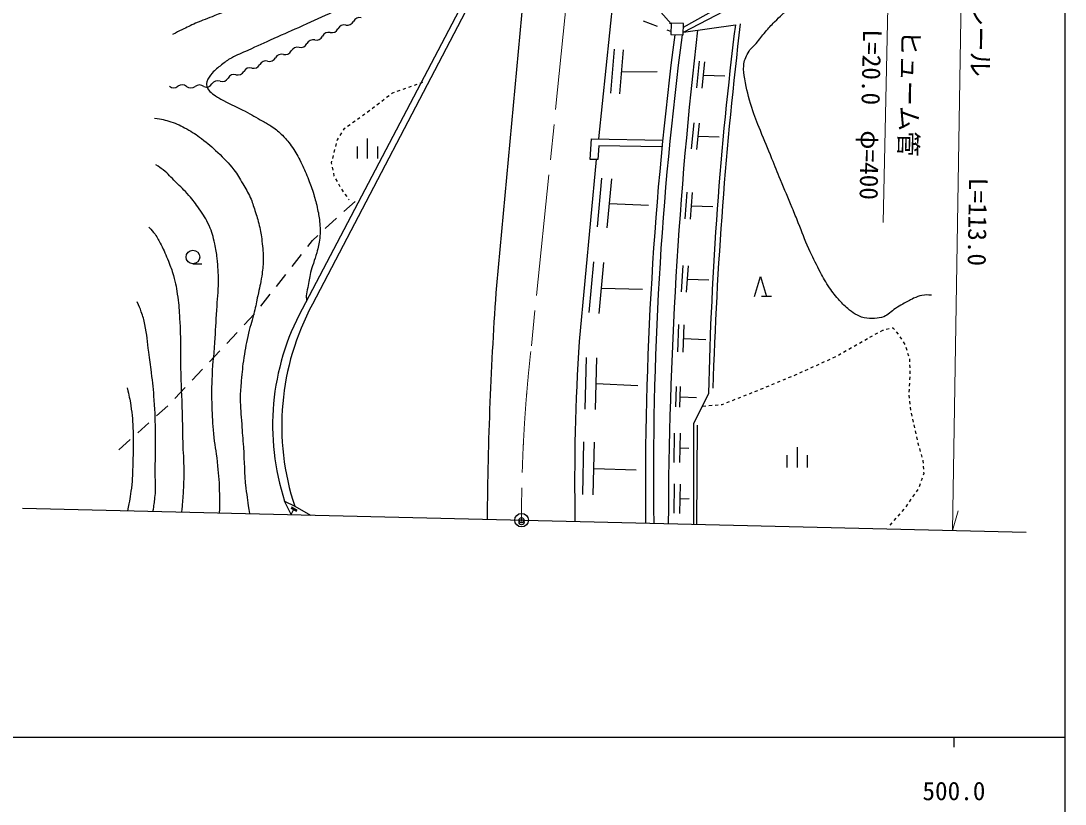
# Model space of a CAD drawing. Units: millimetres, scale not verified. Extents: x 40000 to 680000, y 20000 to 380000.
# Drawn here: x 475709 to 579000, y 198357 to 275886 of the extents above; entities that cross this region are included whole.
import ezdxf
from ezdxf.enums import TextEntityAlignment as Align

# ---------------------------------------------------------------- set-up
doc = ezdxf.new("R2010")
doc.units = ezdxf.units.MM
doc.header["$LTSCALE"] = 1000
doc.header["$PDMODE"] = 32
doc.header["$PDSIZE"] = 500
doc.linetypes.add('CHAIN', pattern=[18.5, 12, -1.5, 3.5, -1.5])
for name, color, linetype, lineweight in [('M-BGD', 7, 'Continuous', 25), ('M-BMK', 2, 'CHAIN', 13), ('M-BMK-SRVR', 3, 'Continuous', 25), ('M-STR-HTXT', 7, 'Continuous', 13), ('M-TTL-BAND', 7, 'Continuous', 25), ('S-BMK-SRVR', 3, 'Continuous', 25)]:
    doc.layers.add(name, color=color, linetype=linetype, lineweight=lineweight)
doc.layers.add('M-OTRS', color=6, linetype='Continuous')
doc.styles.add('ＭＳ ゴシック', font='')
doc.styles.get('ＭＳ ゴシック').set_extended_font_data('MS Gothic')

msp = doc.modelspace()

# ---------------------------------------------------------------- linework, layer by layer
at = {"layer": 'M-BGD'}
for p, q in [((534899, 284261), (532860, 264203)), ((521526, 281646), (503519, 247346)), ((522061, 281359), (504539, 247830)), ((525729, 281943), (522747, 249704)), ((537182, 278862), (540016, 275577)), ((541237, 274756), (545255, 276830)), ((541247, 275266), (544617, 277132)), ((538691, 275327), (537286, 275853)), ((540002, 274835), (539627, 274976)), ((540016, 275577), (539873, 275631)), ((541237, 274756), (546383, 275498)), ((534069, 268723), (534437, 273098)), ((534944, 268650), (535312, 273025)), ((542570, 269270), (542833, 271886)), ((543093, 269217), (543356, 271833)), ((535128, 270837), (538640, 270883)), ((514886, 269597), (514604, 269495)), ((515451, 269800), (515169, 269699)), ((543225, 270525), (545326, 270436)), ((512462, 268724), (512364, 268649)), ((512629, 268783), (512462, 268724)), ((513193, 268987), (512911, 268885)), ((513757, 269190), (513475, 269088)), ((514322, 269394), (514040, 269292)), ((511171, 267740), (510932, 267558)), ((511648, 268103), (511410, 267921)), ((512126, 268467), (511887, 268285)), ((509636, 266570), (509497, 266472)), ((509739, 266649), (509636, 266570)), ((510217, 267012), (509978, 266831)), ((510694, 267376), (510455, 267194)), ((508270, 265610), (508024, 265437)), ((508760, 265955), (508515, 265782)), ((509251, 266300), (509006, 266127)), ((542046, 263222), (542306, 265803)), ((542562, 263170), (542822, 265751)), ((507415, 264800), (507258, 264544)), ((507643, 265170), (507573, 265055)), ((507779, 265265), (507643, 265170)), ((542692, 264461), (544767, 264423)), ((506896, 263731), (506821, 263440)), ((506997, 264120), (506972, 264021)), ((507101, 264289), (506997, 264120)), ((509005, 262247), (509005, 263447)), ((510005, 262247), (510005, 264247)), ((511005, 262247), (511005, 263447)), ((532023, 262160), (532155, 264218)), ((532155, 264218), (539188, 264063)), ((532884, 263512), (532789, 262148)), ((539113, 263427), (532884, 263512)), ((506596, 262569), (506521, 262279)), ((506746, 263150), (506671, 262860)), ((506445, 261988), (506405, 261831)), ((506405, 261831), (506433, 261696)), ((506494, 261403), (506555, 261109)), ((532605, 262151), (530939, 244165)), ((532789, 262148), (532023, 262160)), ((506616, 260815), (506674, 260539)), ((506674, 260539), (506683, 260524)), ((532736, 255501), (533183, 260328)), ((506830, 260262), (506978, 260001)), ((507126, 259740), (507274, 259479)), ((533701, 255411), (534149, 260238)), ((507422, 259218), (507482, 259112)), ((507482, 259112), (507588, 258969)), ((507767, 258728), (507946, 258487)), ((508125, 258247), (508182, 258170)), ((541428, 256303), (541613, 258933)), ((541954, 256266), (542139, 258896)), ((507656, 257028), (508779, 258023)), ((533925, 257825), (537799, 257649)), ((542046, 257581), (544154, 257497)), ((505820, 255331), (506917, 256355)), ((504080, 253545), (504551, 254147)), ((504551, 254147), (505089, 254649)), ((502539, 251576), (503464, 252758)), ((531906, 247016), (532372, 252050)), ((492722, 251837), (493622, 251837)), ((532912, 246923), (533379, 251957)), ((541040, 249064), (541224, 251675)), ((541563, 249027), (541746, 251639)), ((500999, 249608), (501923, 250789)), ((541655, 250333), (543747, 250255)), ((548264, 248589), (548864, 250589)), ((548864, 250589), (549464, 248589)), ((533146, 249440), (537189, 249329)), ((499458, 247639), (500382, 248820)), ((549964, 248589), (548964, 248589)), ((497784, 245784), (498813, 246876)), ((496071, 243964), (497099, 245056)), ((540679, 243110), (540787, 245830)), ((541223, 243088), (541331, 245808)), ((560226, 244869), (560490, 245011)), ((560754, 245154), (560971, 245272)), ((560971, 245272), (561022, 245284)), ((561314, 245355), (561605, 245426)), ((561897, 245497), (561967, 245514)), ((561967, 245514), (562107, 245334)), ((562291, 245098), (562475, 244861)), ((541277, 244448), (543452, 244339)), ((558133, 243694), (558394, 243842)), ((558655, 243990), (558916, 244139)), ((559177, 244287), (559437, 244435)), ((559698, 244583), (559962, 244726)), ((562646, 244614), (562811, 244364)), ((562975, 244113), (563140, 243862)), ((494357, 242144), (495385, 243236)), ((556568, 242805), (556829, 242953)), ((557090, 243101), (557351, 243250)), ((557611, 243398), (557872, 243546)), ((563238, 243580), (563332, 243294)), ((563425, 243009), (563518, 242724)), ((531536, 237439), (531657, 242571)), ((532562, 237415), (532683, 242546)), ((554395, 241788), (554669, 241912)), ((554942, 242036), (555215, 242160)), ((555488, 242285), (555761, 242409)), ((556034, 242533), (556307, 242658)), ((563609, 242439), (563614, 242139)), ((563620, 241839), (563625, 241539)), ((492643, 240324), (493671, 241416)), ((551653, 240571), (551931, 240686)), ((552208, 240800), (552409, 240884)), ((552409, 240884), (552484, 240918)), ((552757, 241042), (553030, 241166)), ((553303, 241290), (553576, 241415)), ((553849, 241539), (554122, 241663)), ((563630, 241239), (563635, 240939)), ((532623, 239981), (536724, 239785)), ((540478, 237679), (540558, 239696)), ((540882, 237663), (540962, 239680)), ((549435, 239655), (549713, 239770)), ((549990, 239884), (550267, 239999)), ((550544, 240113), (550822, 240228)), ((551099, 240342), (551376, 240457)), ((563591, 240040), (563575, 239741)), ((563624, 240639), (563608, 240340)), ((490929, 238503), (491957, 239596)), ((540922, 238671), (542535, 238599)), ((543728, 239008), (542238, 235994)), ((546650, 238541), (546929, 238651)), ((547208, 238761), (547487, 238872)), ((547766, 238982), (548045, 239092)), ((548324, 239203), (548603, 239313)), ((548881, 239426), (549158, 239541)), ((563534, 238842), (563565, 238544)), ((563559, 239441), (563542, 239141)), ((489123, 236777), (490238, 237782)), ((543175, 237760), (543474, 237786)), ((543773, 237811), (544072, 237836)), ((544370, 237861), (544669, 237887)), ((544968, 237912), (545086, 237922)), ((545086, 237922), (545255, 237989)), ((545534, 238099), (545813, 238209)), ((546092, 238320), (546371, 238430)), ((563596, 238245), (563628, 237947)), ((563659, 237649), (563690, 237357)), ((563690, 237357), (563691, 237350)), ((563759, 237058), (563826, 236766)), ((487266, 235104), (488381, 236108)), ((542238, 235994), (542250, 226055)), ((542572, 226048), (542626, 235881)), ((563893, 236473), (563960, 236181)), ((564027, 235888), (564094, 235596)), ((540317, 232175), (540366, 235080)), ((540898, 232165), (540947, 235070)), ((564161, 235304), (564228, 235011)), ((564295, 234719), (564363, 234426)), ((485409, 233430), (486523, 234434)), ((531281, 229002), (531404, 234215)), ((532324, 228977), (532447, 234190)), ((540922, 233618), (541794, 233603)), ((552522, 231685), (552522, 233685)), ((564430, 234134), (564444, 234072)), ((564444, 234072), (564508, 233845)), ((564589, 233556), (564670, 233267)), ((551522, 231685), (551522, 232885)), ((553522, 231685), (553522, 232885)), ((564752, 232978), (564833, 232689)), ((532385, 231584), (536554, 231443)), ((564914, 232401), (564928, 232349)), ((564928, 232349), (564944, 232103)), ((564963, 231804), (564982, 231504)), ((564855, 230631), (564759, 230346)), ((565009, 231084), (564952, 230915)), ((565002, 231205), (565009, 231084)), ((540324, 227143), (540374, 230048)), ((540905, 227133), (540955, 230038)), ((564427, 229516), (564256, 229269)), ((564662, 230062), (564566, 229778)), ((502448, 227009), (501794, 228343)), ((501794, 228343), (502802, 227835)), ((540930, 228585), (541801, 228603)), ((563744, 228529), (563573, 228282)), ((564086, 229022), (563915, 228776)), ((502415, 227658), (502968, 227350)), ((502691, 227504), (502441, 227064)), ((502476, 227768), (503029, 227461)), ((502802, 227835), (504355, 226964)), ((563059, 227544), (562858, 227321)), ((563402, 228036), (563232, 227789)), ((561853, 226208), (561652, 225985)), ((562255, 226653), (562054, 226431)), ((562657, 227099), (562456, 226876))]:
    msp.add_line(p, q, dxfattribs=at)
msp.add_lwpolyline([(539996, 274520), (541232, 274496), (541254, 275626), (540017, 275650)], close=True, dxfattribs=at)
msp.add_circle((492722, 252512), 675, dxfattribs=at)
for centre, radius, start, end in [((508000, 276124), 677, 256.59203, 334.35217), ((509221, 275538), 677, 76.59203, 154.35217), ((506464, 275392), 677, 256.59203, 334.35217), ((507685, 274806), 677, 76.59203, 154.35217), ((972895, 224960), 433150, 173.37159, 179.84715), ((899354, 231473), 355706, 172.89045, 178.7863), ((948020, 227312), 404044, 173.13698, 178.26751), ((504614, 273343), 677, 76.59203, 154.35217), ((504929, 274661), 677, 256.59203, 334.35217), ((506149, 274074), 677, 76.59203, 154.35217), ((889973, 229375), 352496, 172.643, 180.52109), ((870220, 231155), 331940, 172.49715, 180.86404), ((501857, 273223), 677, 254.54862, 332.30876), ((503056, 272593), 677, 74.54862, 152.30876), ((503393, 273929), 677, 256.59203, 334.35217), ((499934, 271241), 677, 74.54862, 152.30876), ((500296, 272546), 677, 254.54862, 332.30876), ((501495, 271917), 677, 74.54862, 152.30876), ((497175, 271210), 677, 253.89008, 331.65022), ((498367, 270567), 677, 73.89008, 151.65022), ((498735, 271870), 677, 254.54862, 332.30876), ((494045, 270015), 677, 248.85809, 326.61823), ((495175, 269270), 677, 68.85809, 146.61823), ((495607, 270552), 677, 253.89008, 331.65022), ((496799, 269909), 677, 73.89008, 151.65022), ((490830, 269943), 677, 230.49717, 308.25731), ((491669, 268880), 677, 50.49717, 128.25731), ((492531, 269924), 677, 230.49717, 308.25731), ((493370, 268861), 677, 50.49717, 128.25731), ((883678, 223804), 361859, 175.89566, 179.56607), ((524787, 235836), 24183, 151.57757, 198.04889), ((526922, 235813), 25406, 151.76951, 198.3024), ((743660, 230232), 213178, 176.25247, 181.04706)]:
    msp.add_arc(centre, radius, start, end, dxfattribs=at)
for points, knots in [([(565797, 248723), (565374, 248761), (565207, 248780), (564840, 248711), (564504, 248648), (564325, 248564), (564014, 248424), (563580, 248228), (563353, 248082), (562937, 247849), (562654, 247691), (562488, 247612), (562219, 247430), (561980, 247268), (561880, 247131), (561645, 246964), (561426, 246808), (561310, 246700), (561059, 246605), (560725, 246478), (560517, 246457), (560161, 246437), (559755, 246414), (559517, 246407), (559120, 246497), (558754, 246580), (558563, 246686), (558235, 246868), (557925, 247040), (557772, 247174), (557505, 247406), (557115, 247744), (556906, 247948), (556571, 248340), (556153, 248830), (555929, 249116), (555578, 249656), (555197, 250245), (555009, 250591), (554681, 251212), (554253, 252021), (554027, 252482), (553652, 253318), (553208, 254307), (553017, 254885), (552611, 255890), (552377, 256470), (552252, 256797), (552013, 257374), (551561, 258461), (551290, 259062), (550840, 260150), (550503, 260964), (550334, 261428), (550002, 262244), (549558, 263335), (549285, 263936), (548854, 265032), (548507, 265913), (548307, 266405), (548016, 267306), (547664, 268396), (547499, 269023), (547310, 270153), (547227, 270648), (547177, 270934), (547214, 271434), (547254, 271969), (547388, 272267), (547645, 272738), (547870, 273151), (548135, 273285), (548435, 273647), (548804, 274093), (548981, 274367), (549356, 274808), (549692, 275204), (549902, 275407), (550266, 275777), (550838, 276360), (551164, 276681), (551773, 277225), (552234, 277637), (552509, 277851), (553006, 278218), (553555, 278625), (553892, 278811), (554454, 279199), (555198, 279714), (555615, 280003), (556344, 280540), (557333, 281267), (557888, 281674), (558845, 282442), (559481, 282953), (559844, 283233), (560448, 283782), (561148, 284418), (561512, 284804), (562171, 285482), (563113, 286448), (563642, 286989), (564529, 288006), (565352, 288951), (565806, 289491), (566539, 290507), (566874, 290972), (567044, 291245), (567353, 291728), (568058, 292832), (568245, 293246), (568985, 294659)], [0, 0, 0, 0, 1, 1, 1, 2, 2, 2, 3, 3, 3, 4, 4, 4, 5, 5, 5, 6, 6, 6, 7, 7, 7, 8, 8, 8, 9, 9, 9, 10, 10, 10, 11, 11, 11, 12, 12, 12, 13, 13, 13, 14, 14, 14, 15, 15, 15, 16, 16, 16, 17, 17, 17, 18, 18, 18, 19, 19, 19, 20, 20, 20, 21, 21, 21, 22, 22, 22, 23, 23, 23, 24, 24, 24, 25, 25, 25, 26, 26, 26, 27, 27, 27, 28, 28, 28, 29, 29, 29, 30, 30, 30, 31, 31, 31, 32, 32, 32, 33, 33, 33, 34, 34, 34, 35, 35, 35, 36, 36, 36, 37, 37, 37, 37]), ([(517217, 294065), (517208, 293574), (517195, 293416), (517137, 293004), (517055, 292427), (516946, 292113), (516762, 291560), (516562, 290961), (516426, 290632), (516156, 290061), (515937, 289600), (515796, 289349), (515533, 288912), (515322, 288560), (515205, 288360), (514955, 288034), (514682, 287679), (514491, 287512), (514197, 287173), (513803, 286718), (513626, 286425), (513200, 286000), (512660, 285463), (512321, 285199), (511732, 284716), (511088, 284188), (510719, 283900), (510041, 283416), (509494, 283025), (509170, 282831), (508605, 282466), (508039, 282101), (507718, 281903), (507145, 281549), (506507, 281154), (506158, 280917), (505502, 280552), (505053, 280302), (504791, 280180), (504321, 279970), (503677, 279681), (503299, 279557), (502638, 279307), (501961, 279051), (501581, 278913), (500899, 278669), (500110, 278387), (499658, 278259), (498873, 277967), (498252, 277737), (497910, 277595), (497294, 277353), (496355, 276984), (495830, 276776), (494892, 276404), (494150, 276109), (493728, 275961), (492994, 275646), (492452, 275413), (492158, 275261), (491630, 275000), (491270, 274822), (491154, 274764), (490712, 274537)], [0, 0, 0, 0, 1, 1, 1, 2, 2, 2, 3, 3, 3, 4, 4, 4, 5, 5, 5, 6, 6, 6, 7, 7, 7, 8, 8, 8, 9, 9, 9, 10, 10, 10, 11, 11, 11, 12, 12, 12, 13, 13, 13, 14, 14, 14, 15, 15, 15, 16, 16, 16, 17, 17, 17, 18, 18, 18, 19, 19, 19, 20, 20, 20, 21, 21, 21, 21]), ([(524819, 289030), (524419, 288531), (524313, 288401), (524001, 287989), (523735, 287637), (523603, 287426), (523331, 287079), (522899, 286529), (522660, 286217), (522182, 285707), (521650, 285139), (521321, 284850), (520746, 284325), (520310, 283926), (520069, 283696), (519598, 283338), (519053, 282924), (518708, 282747), (518126, 282387), (517595, 282057), (517290, 281884), (516744, 281579), (515898, 281106), (515422, 280843), (514554, 280412), (513658, 279967), (513146, 279740), (512239, 279317), (511127, 278799), (510503, 278512), (509385, 278007), (508309, 277522), (507697, 277270), (506621, 276787), (505419, 276247), (504753, 275927), (503552, 275387), (502447, 274890), (501821, 274625), (500716, 274130), (499711, 273680), (499150, 273424), (498149, 272964), (497516, 272673), (497140, 272552), (496534, 272210), (496126, 271980), (495917, 271816), (495553, 271524), (495177, 271223), (494948, 271068), (494627, 270710), (494370, 270423), (494243, 270229), (494117, 269864), (494075, 269745), (494051, 269670), (494069, 269545), (494099, 269340), (494150, 269226), (494260, 269051), (494416, 268801), (494601, 268742), (494835, 268564), (495167, 268311), (495379, 268206), (495744, 268002), (496559, 267546), (497060, 267373), (497886, 266937), (498578, 266571), (498955, 266346), (499633, 265956), (500000, 265745), (500218, 265646), (500566, 265405), (500992, 265111), (501222, 264926), (501583, 264556), (502010, 264119), (502233, 263853), (502576, 263347), (502938, 262814), (503098, 262486), (503390, 261911), (503689, 261322), (503835, 260980), (504084, 260368), (504311, 259810), (504427, 259493), (504611, 258920), (504795, 258343), (504885, 258015), (505017, 257424), (505138, 256883), (505205, 256576), (505257, 256024), (505317, 255387), (505334, 255022), (505269, 254385), (505210, 253810), (505115, 253496), (504970, 252937), (504861, 252521), (504772, 252295), (504646, 251884), (504538, 251529), (504457, 251336), (504371, 250975), (504236, 250405), (504189, 250079), (504084, 249503), (504024, 249172), (503937, 248990), (503941, 248653), (503942, 248482), (503944, 248412), (503976, 248216)], [0, 0, 0, 0, 1, 1, 1, 2, 2, 2, 3, 3, 3, 4, 4, 4, 5, 5, 5, 6, 6, 6, 7, 7, 7, 8, 8, 8, 9, 9, 9, 10, 10, 10, 11, 11, 11, 12, 12, 12, 13, 13, 13, 14, 14, 14, 15, 15, 15, 16, 16, 16, 17, 17, 17, 18, 18, 18, 19, 19, 19, 20, 20, 20, 21, 21, 21, 22, 22, 22, 23, 23, 23, 24, 24, 24, 25, 25, 25, 26, 26, 26, 27, 27, 27, 28, 28, 28, 29, 29, 29, 30, 30, 30, 31, 31, 31, 32, 32, 32, 33, 33, 33, 34, 34, 34, 35, 35, 35, 36, 36, 36, 37, 37, 37, 38, 38, 38, 39, 39, 39, 39]), ([(488935, 266241), (489680, 266142), (489938, 266104), (490551, 265906), (491192, 265699), (491531, 265517), (492118, 265188), (492713, 264855), (493033, 264641), (493578, 264231), (494235, 263737), (494586, 263434), (495182, 262867), (495843, 262238), (496214, 261877), (496773, 261156), (497167, 260648), (497335, 260324), (497658, 259768), (497964, 259243), (498149, 258954), (498397, 258401), (498617, 257911), (498699, 257619), (498864, 257108), (499048, 256540), (499151, 256220), (499283, 255637), (499418, 255039), (499483, 254701), (499558, 254093), (499650, 253349), (499681, 252928), (499678, 252179), (499675, 251568), (499619, 251227), (499534, 250623), (499426, 249858), (499297, 249441), (499139, 248685), (499008, 248053), (498944, 247696), (498792, 247069), (498594, 246250), (498421, 245808), (498230, 244987), (498011, 244046), (497909, 243513), (497763, 242558), (497627, 241666), (497587, 241160), (497512, 240261), (497456, 239589), (497401, 239212), (497404, 238538), (497408, 237536), (497481, 236976), (497548, 235977), (497608, 235084), (497654, 234585), (497715, 233692), (497824, 232112), (497786, 231220), (497967, 229647), (498081, 228652), (498125, 228311), (498327, 227108)], [0, 0, 0, 0, 1, 1, 1, 2, 2, 2, 3, 3, 3, 4, 4, 4, 5, 5, 5, 6, 6, 6, 7, 7, 7, 8, 8, 8, 9, 9, 9, 10, 10, 10, 11, 11, 11, 12, 12, 12, 13, 13, 13, 14, 14, 14, 15, 15, 15, 16, 16, 16, 17, 17, 17, 18, 18, 18, 19, 19, 19, 20, 20, 20, 21, 21, 21, 22, 22, 22, 22]), ([(495371, 227179), (495396, 228229), (495396, 228523), (495370, 229384), (495337, 230504), (495273, 231130), (495155, 232244), (495039, 233331), (494886, 233931), (494784, 235020), (494684, 236087), (494662, 236688), (494628, 237760), (494597, 238764), (494595, 239328), (494628, 240332), (494676, 241784), (494797, 242592), (494891, 244042), (494973, 245299), (495008, 246003), (495083, 247261), (495149, 248368), (495239, 248987), (495250, 250097), (495260, 250991), (495215, 251493), (495119, 252382), (495058, 252947), (495025, 253266), (494891, 253818), (494717, 254536), (494627, 254948), (494329, 255625), (494027, 256311), (493770, 256656), (493348, 257276), (492976, 257822), (492754, 258120), (492319, 258616), (491839, 259163), (491530, 259432), (491015, 259944), (490541, 260415), (490311, 260721), (489782, 261129), (489506, 261342), (489403, 261421), (489052, 261643)], [0, 0, 0, 0, 1, 1, 1, 2, 2, 2, 3, 3, 3, 4, 4, 4, 5, 5, 5, 6, 6, 6, 7, 7, 7, 8, 8, 8, 9, 9, 9, 10, 10, 10, 11, 11, 11, 12, 12, 12, 13, 13, 13, 14, 14, 14, 15, 15, 15, 16, 16, 16, 16]), ([(488372, 255471), (488670, 255161), (488763, 255056), (488978, 254761), (489252, 254387), (489360, 254146), (489569, 253732), (489885, 253106), (490028, 252738), (490295, 252089), (490516, 251549), (490646, 251246), (490805, 250685), (491037, 249866), (491094, 249388), (491224, 248547), (491350, 247726), (491363, 247258), (491415, 246429), (491489, 245262), (491475, 244606), (491499, 243438), (491514, 242704), (491495, 242293), (491511, 241559), (491550, 239815), (491607, 238839), (491655, 237096), (491686, 235965), (491683, 235331), (491715, 234200), (491745, 233106), (491821, 232495), (491822, 231400), (491823, 230502), (491803, 229999), (491750, 229103), (491708, 228386), (491689, 228149), (491607, 227269)], [0, 0, 0, 0, 1, 1, 1, 2, 2, 2, 3, 3, 3, 4, 4, 4, 5, 5, 5, 6, 6, 6, 7, 7, 7, 8, 8, 8, 9, 9, 9, 10, 10, 10, 11, 11, 11, 12, 12, 12, 13, 13, 13, 13]), ([(488772, 227337), (488895, 227973), (488916, 228170), (488974, 228708), (489093, 229790), (488988, 230407), (488998, 231496), (489011, 232851), (489054, 233611), (489034, 234966), (489015, 236289), (488991, 237031), (488903, 238352), (488831, 239421), (488751, 240016), (488627, 241080), (488536, 241872), (488474, 242314), (488364, 243103), (488215, 244169), (488192, 244777), (487969, 245831), (487864, 246329), (487796, 246608), (487622, 247087), (487480, 247479), (487419, 247618), (487203, 248068)], [0, 0, 0, 0, 1, 1, 1, 2, 2, 2, 3, 3, 3, 4, 4, 4, 5, 5, 5, 6, 6, 6, 7, 7, 7, 8, 8, 8, 9, 9, 9, 9]), ([(486231, 239558), (486423, 238746), (486469, 238505), (486578, 237823), (486737, 236827), (486767, 236258), (486806, 235250), (486853, 234026), (486821, 233339), (486782, 232115), (486751, 231146), (486755, 230600), (486638, 229638), (486531, 228756), (486467, 228443), (486241, 227398)], [0, 0, 0, 0, 1, 1, 1, 2, 2, 2, 3, 3, 3, 4, 4, 4, 5, 5, 5, 5])]:
    msp.add_open_spline(points, degree=3, knots=knots, dxfattribs=at)
at = {"layer": 'M-BMK'}
msp.add_line((529820, 279049), (526144, 243145), dxfattribs=at)
msp.add_arc((674765, 226648), 149535, 173.66618, 180.07024, dxfattribs=at)
at = {"layer": 'M-BMK-SRVR'}
msp.add_line((475864, 227646), (575156, 225267), dxfattribs=at)
msp.add_point((525231, 226465), dxfattribs=at)
at = {"layer": 'M-OTRS'}
msp.add_point((525238, 226255), dxfattribs=at)
at = {"layer": 'M-STR-HTXT'}
for p, q in [((567861, 225454), (569634, 334603)), ((561461, 277246), (561017, 255923)), ((567861, 225454), (568410, 227377))]:
    msp.add_line(p, q, dxfattribs=at)
at = {"layer": 'M-TTL-BAND'}
for p, q in [((579000, 20000), (579000, 370000)), ((40000, 205000), (579000, 205000)), ((568000, 205000), (568000, 204000))]:
    msp.add_line(p, q, dxfattribs=at)
at = {"layer": 'S-BMK-SRVR'}
msp.add_circle((525231, 226465), 674, dxfattribs=at)

# ---------------------------------------------------------------- texts
at = {"layer": 'M-STR-HTXT', "style": 'ＭＳ ゴシック'}
for s, rotation, p in [('ガードレール\u3000\u3000\u3000\u3000L=113.0', 269.061, (569361, 285368)), ('L=20.0\u3000φ=400', 268.799, (558468, 275058)), ('ヒューム管', 268.799, (562270, 274982))]:
    msp.add_text(s, height=1833, rotation=rotation, dxfattribs=at).set_placement(p, align=Align.BOTTOM_LEFT)
at = {"layer": 'M-TTL-BAND', "style": 'ＭＳ ゴシック'}
msp.add_text('500.0', height=1833, dxfattribs=at).set_placement((568000, 198195), align=Align.BOTTOM_CENTER)

doc.saveas('drawing.dxf')
